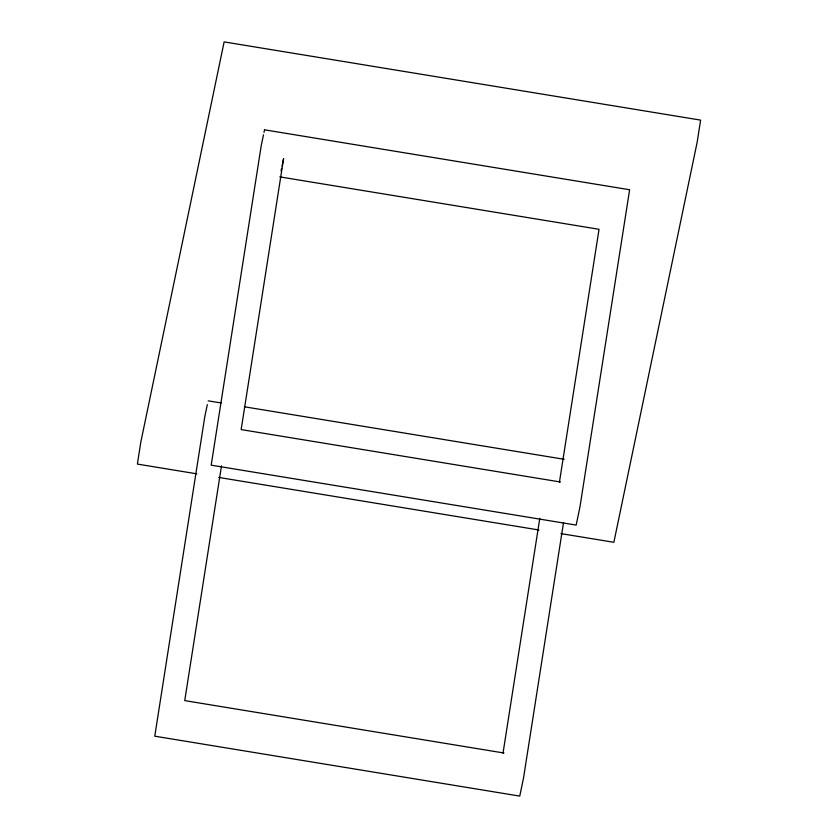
<?xml version="1.0" encoding="UTF-8"?>
<svg xmlns="http://www.w3.org/2000/svg" width="838" height="838" viewBox="0 0 838 838"><rect width="100%" height="100%" fill="white"/><g stroke="black" fill="none" stroke-linecap="round" stroke-linejoin="round"><path stroke-width="1.26" d="M221.504 465.823L184.737 700.61L503.984 753.016M503.02 753.142L539.787 518.366M559.438 482.133L599.034 229.298L279.787 176.881M563.513 522.65L523.541 777.915L519.749 796.1L154.768 736.183L204.786 416.737L207.311 404.607M263.488 134.813L261.215 145.728L211.186 465.174L576.177 525.091L579.959 506.896L629.621 189.755L264.64 129.838M263.991 132.383L264.494 129.963M281.055 170.826L281.558 168.396M282.06 165.976L283.579 158.696L241.155 429.59L560.402 481.997M208.222 400.847L221.117 402.963M244.329 406.776L564.173 459.287M196.783 473.826L137.38 464.074L140.826 442.055L224.134 41.9L700.62 120.117L697.174 142.146L613.866 542.301L560.915 533.607M218.728 477.43L538.97 530.004"/></g></svg>
